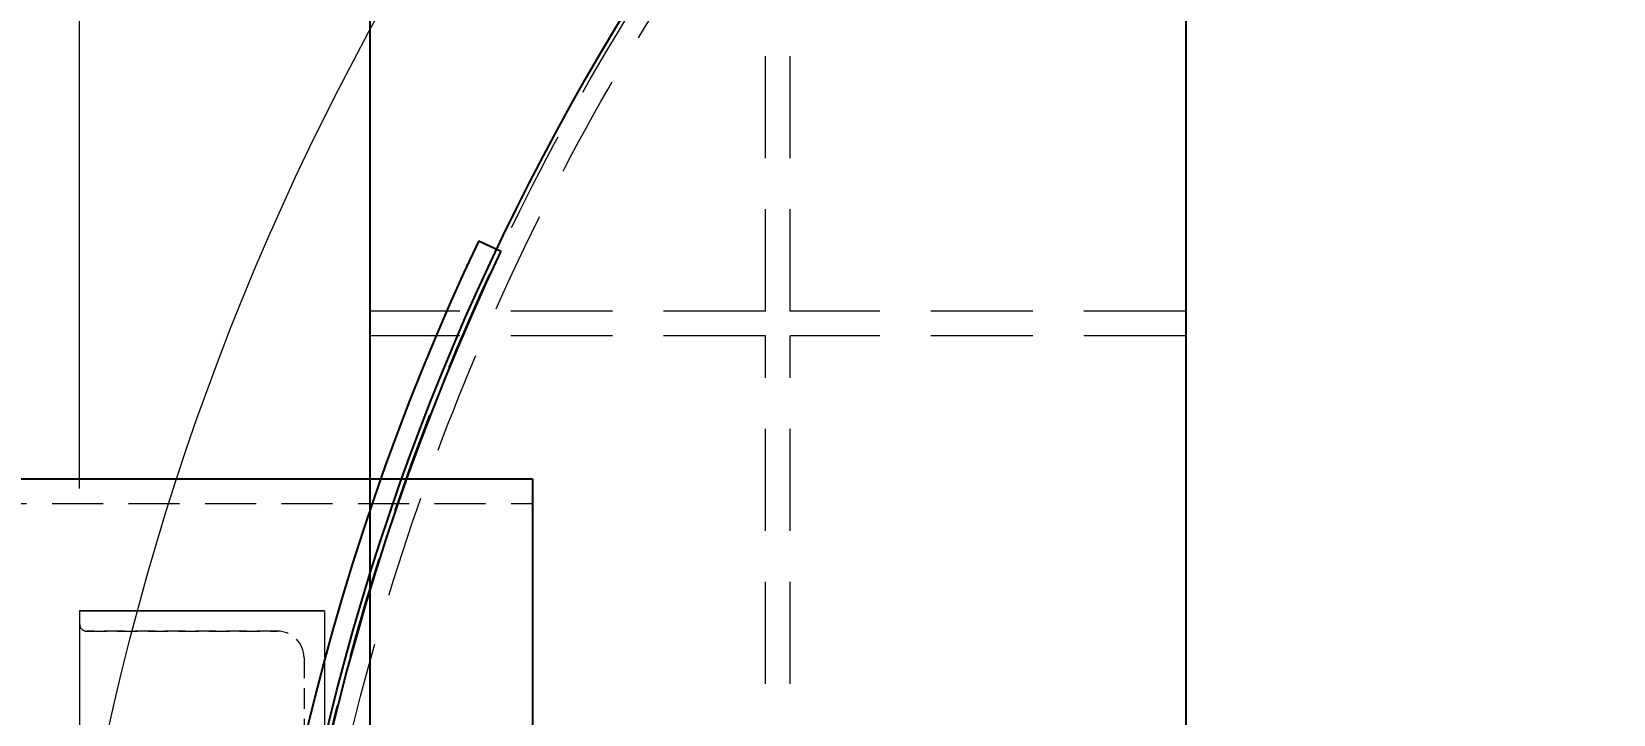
# Model space of a CAD drawing. Header units: millimetres. Extents: x -46397 to 283259, y -8690 to 23983.
# Drawn here: x 121619.8 to 122007.6, y 445.2 to 612.5 of the extents above; entities that cross this region are included whole.
import ezdxf

# ---------------------------------------------------------------- set-up
doc = ezdxf.new("R2010")
doc.units = ezdxf.units.MM
doc.linetypes.add('HIDDEN', pattern=[0.375, 0.25, -0.125])
doc.linetypes.add('HIDDENX2', pattern=[0.75, 0.5, -0.25])
doc.layers.get('Defpoints').update_dxf_attribs({"lineweight": 0})
for name, color, linetype, lineweight in [('CHUAN NET KHUAT', 4, 'HIDDEN', 0), ('DUONGCHINH', 7, 'Continuous', 25), ('Long_AM_Hidden', 4, 'HIDDEN', 9), ('Long_AM_Visible', 30, 'Continuous', 25), ('PHANTOM 2', 8, 'Continuous', 0)]:
    doc.layers.add(name, color=color, linetype=linetype, lineweight=lineweight)
doc.layers.add('flashshoot', color=7, linetype='Continuous')
doc.styles.add('GHI CHÚ 1', font='isocp_IV25.ttf', dxfattribs={"width": 0.8})
doc.dimstyles.new('1-30SCALE', dxfattribs={"dimtxt": 75, "dimasz": 75, "dimexe": 37.5, "dimexo": 30, "dimgap": 30, "dimtad": 1, "dimtoh": 1, "dimdec": 0, "dimdsep": 46, "dimtxsty": 'GHI CHÚ 1', "dimcen": 0.09, "dimclrd": 256, "dimclre": 256, "dimclrt": 2, "dimadec": 0, "dimazin": 0, "dimtfac": 1, "dimtdec": 0, "dimtofl": 0, "dimtmove": 0, "dimatfit": 3, "dimfxl": 1, "dimlwd": 0, "dimlwe": 0, "dimarcsym": 0})

# ---------------------------------------------------------------- blocks, each defined once
blk = doc.blocks.new('A$Cc882877d')
at = {"color": 6, "linetype": 'Continuous', "lineweight": 0, "ltscale": 10}
for p, q in [((-170.9, -590), (354.63, -590)), ((-170.9, -590), (-170.9, -650)), ((-170.9, -650), (-170.9, -590)), ((-170.9, -590), (-170.9, -590)), ((-170.9, -650), (354.63, -650)), ((-170.9, -650), (-170.9, -650))]:
    blk.add_line(p, q, dxfattribs=at)
at = {"color": 4, "linetype": 'HIDDENX2', "lineweight": 0, "ltscale": 10}
for p, q in [((-159.4, -595), (343.13, -595)), ((-159.4, -595), (-159.4, -595)), ((-165.9, -648.3), (-165.9, -601.5)), ((-165.9, -601.5), (-165.9, -648.3))]:
    blk.add_line(p, q, dxfattribs=at)
for centre, radius, start, end in [((-159.4, -601.5), 6.5, 90, 180), ((-159.4, -601.5), 6.5, 90, 180), ((-167.6, -648.3), 1.7, 270, 0), ((-167.6, -648.3), 1.7, 270, 0)]:
    blk.add_arc(centre, radius, start, end, dxfattribs=at)
blk = doc.blocks.new('A$Cd0a137ae')
at = {"color": 3, "linetype": 'HIDDENX2', "lineweight": 0, "ltscale": 50}
for radius in [605, 600, 600]:
    blk.add_circle((0, 2.33), radius, dxfattribs=at)
at = {"layer": 'DUONGCHINH', "color": 2}
blk.add_circle((0, 2.33), 606, dxfattribs=at)
blk = doc.blocks.new('A$C87972526')
at = {"color": 5, "linetype": 'Continuous', "lineweight": 0}
blk.add_circle((0, 2.34), 656, dxfattribs=at)
blk = doc.blocks.new('MH2.1')
at = {"layer": 'Long_AM_Hidden', "ltscale": 50}
blk.add_lwpolyline([(-197.2, -539), (197.2, -539), (197.2, -713), (-197.2, -713)], close=True, dxfattribs=at)
at = {"layer": 'Long_AM_Visible'}
blk.add_line((-261.59, -552.17), (-259.03, -546.75), dxfattribs=at)
blk.add_lwpolyline([(-203.2, -539), (203.2, -539), (203.2, -713), (-203.2, -713)], close=True, dxfattribs=at)
for radius in [605, 611]:
    blk.add_arc((0, 0), radius, 244.65039, 295.34961, dxfattribs=at)
blk = doc.blocks.new('ksajd jkajkdqwe')
at = {"rotation": 270}
blk.add_blockref('MH2.1', (5004.67, 0), dxfattribs=at)
blk = doc.blocks.new('SD2-3')
at = {"layer": 'CHUAN NET KHUAT', "ltscale": 100}
for p, q in [((97, 1092.8), (97, 1402.5)), ((103, 1092.8), (103, 1402.5)), ((97, 1092.8), (0, 1092.8)), ((200, 1092.8), (103, 1092.8)), ((97, 1086.8), (0, 1086.8)), ((97, 851.5), (97, 1086.8)), ((200, 1086.8), (103, 1086.8)), ((103, 851.5), (103, 1086.8))]:
    blk.add_line(p, q, dxfattribs=at)
at = {"layer": 'DUONGCHINH'}
for p, q in [((0, 1428.5), (0, 268.5)), ((200, 1428.5), (200, 268.5))]:
    blk.add_line(p, q, dxfattribs=at)
blk = doc.blocks.new('*D616')
at = {"layer": 'Defpoints', "color": 0, "transparency": 16777216}
for p in [(121631.61, 1493.36), (119781.61, 470.55, -1.5), (121631.61, 470.55, -1.5)]:
    blk.add_point(p, dxfattribs=at)
at = {"layer": 'PHANTOM 2', "linetype": 'Continuous', "lineweight": 0, "transparency": 16777216}
for p, q in [((119781.61, 500.55), (119781.61, 1523.36)), ((121631.61, 500.55), (121631.61, 1523.36)), ((119871.61, 1493.36), (121541.61, 1493.36))]:
    blk.add_line(p, q, dxfattribs=at)
at = {"layer": 'PHANTOM 2', "transparency": 16777216}
for points in [[(119871.61, 1508.36), (119871.61, 1478.36), (119781.61, 1493.36)], [(121541.61, 1508.36), (121541.61, 1478.36), (121631.61, 1493.36)]]:
    blk.add_solid(points, dxfattribs=at)
at = {"layer": 'PHANTOM 2', "color": 2, "transparency": 16777216, "insert": (120706.61, 1570.86), "char_height": 95, "attachment_point": 5, "style": 'GHI CHÚ 1'}
blk.add_mtext('1850', dxfattribs=at)
blk = doc.blocks.new('*D617')
at = {"layer": 'Defpoints', "color": 0, "transparency": 16777216}
for p in [(123381.61, 1493.36), (121631.61, 470.55, -1.5), (123381.61, 470.55, -1.5)]:
    blk.add_point(p, dxfattribs=at)
at = {"layer": 'PHANTOM 2', "linetype": 'Continuous', "lineweight": 0, "transparency": 16777216}
for p, q in [((121631.61, 500.55), (121631.61, 1523.36)), ((123381.61, 500.55), (123381.61, 1523.36)), ((121721.61, 1493.36), (123291.61, 1493.36))]:
    blk.add_line(p, q, dxfattribs=at)
at = {"layer": 'PHANTOM 2', "transparency": 16777216}
for points in [[(121721.61, 1508.36), (121721.61, 1478.36), (121631.61, 1493.36)], [(123291.61, 1508.36), (123291.61, 1478.36), (123381.61, 1493.36)]]:
    blk.add_solid(points, dxfattribs=at)
at = {"layer": 'PHANTOM 2', "color": 2, "transparency": 16777216, "insert": (122506.61, 1570.86), "char_height": 95, "attachment_point": 5, "style": 'GHI CHÚ 1'}
blk.add_mtext('1750', dxfattribs=at)

msp = doc.modelspace()

# ---------------------------------------------------------------- block references
for name, p in [('SD2-3', (121702.78, -548.85, -1.5)), ('A$C87972526', (122279.28, 297.32, -1.5)), ('A$Cd0a137ae', (122281.61, 297.32, -1.5)), ('ksajd jkajkdqwe', (117276.94, 299.65, -1.5))]:
    msp.add_blockref(name, p)
at = {"layer": 'flashshoot', "rotation": 270}
msp.add_blockref('A$Cc882877d', (122281.61, 299.65, -1.5), dxfattribs=at)

# ---------------------------------------------------------------- dimensions: what is measured, and where the dimension line sits
at = {"layer": 'PHANTOM 2'}
for base, p1, p2, picture, middle in [((121631.61, 1493.36), (119781.61, 470.55, -1.5), (121631.61, 470.55, -1.5), '*D616', (120706.61, 1570.86)), ((123381.61, 1493.36), (121631.61, 470.55, -1.5), (123381.61, 470.55, -1.5), '*D617', (122506.61, 1570.86))]:
    dim = msp.add_linear_dim(base=base, p1=p1, p2=p2, dimstyle='1-30SCALE', override={"dimtxt": 95, "dimasz": 90, "dimexe": 30, "dimtmove": 1}, dxfattribs=at)
    dim.commit()
    dim.dimension.update_dxf_attribs({"geometry": picture, "text_midpoint": middle})

doc.saveas('drawing.dxf')
